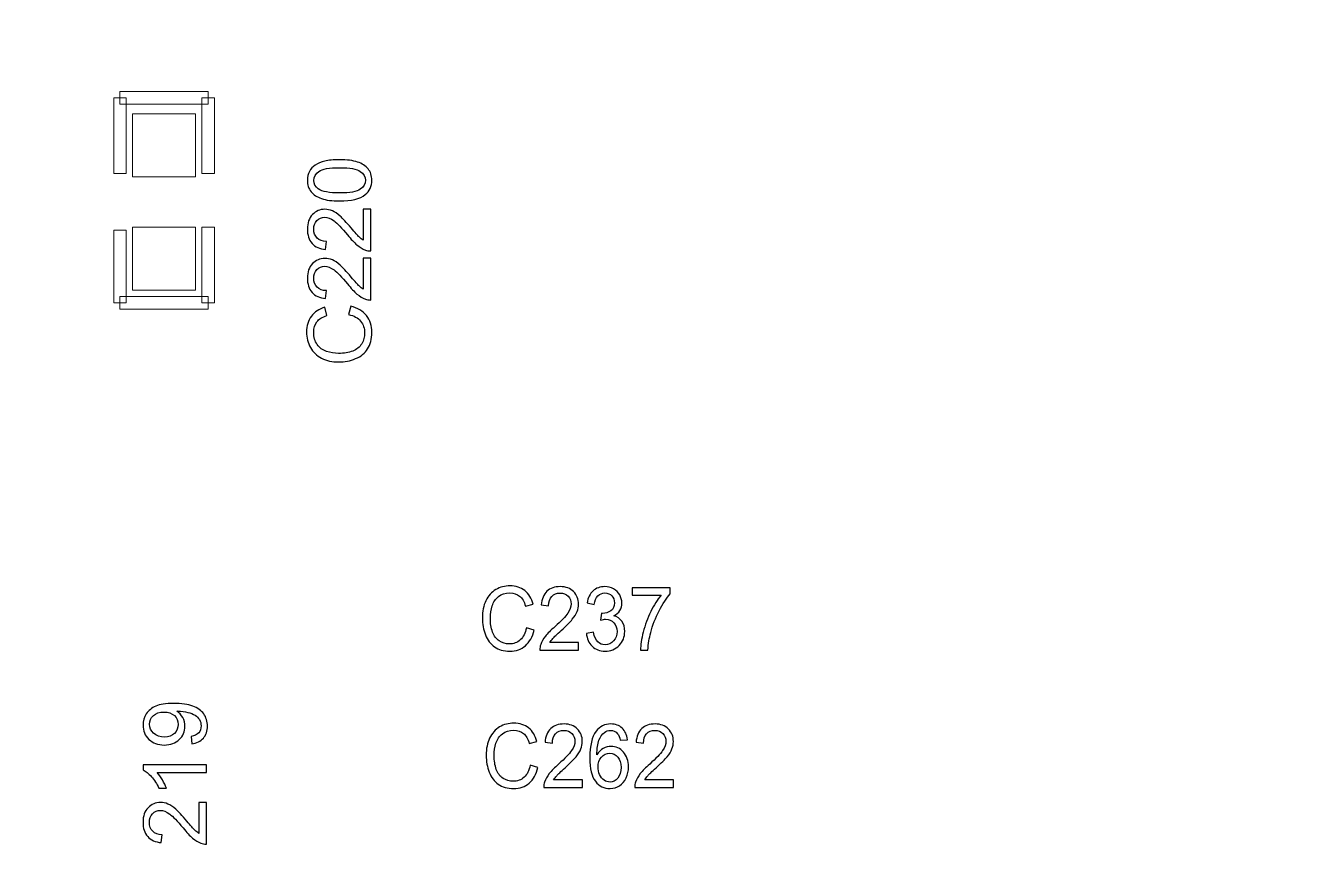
# Model space of a CAD drawing. Header units: millimetres. Extents: x -86 to 67, y -55 to 52.
# Drawn here: x -31.41 to -21, y -25.42 to -18.81 of the extents above; entities that cross this region are included whole.
import ezdxf

# ---------------------------------------------------------------- set-up
doc = ezdxf.new("R2010")
doc.units = ezdxf.units.MM
doc.header["$MEASUREMENT"] = 0
for name, color, linetype in [('BG_OUTLINE', 7, 'Continuous'), ('PG_SILKSCREEN_TOP', 7, 'Continuous'), ('PIN_TOP', 7, 'Continuous'), ('RD_SILKSCREEN_TOP', 7, 'Continuous')]:
    doc.layers.add(name, color=color, linetype=linetype)

msp = doc.modelspace()

# ---------------------------------------------------------------- linework, layer by layer
at = {"layer": 'BG_OUTLINE', "color": 3, "lineweight": 9}
msp.add_open_spline([(-60.0926, 34.7331), (-60.0926, 34.7331), (63.7724, 34.7331), (63.7724, 34.7331), (63.7724, 34.7331), (64.585, 34.7336), (65.3646, 34.4113), (65.9396, 33.837), (65.9396, 33.837), (66.5146, 33.2627), (66.8379, 32.4797), (66.8384, 31.667), (66.8384, 31.667), (66.8384, 31.667), (66.8412, -52.28), (66.8412, -52.28), (66.8412, -52.28), (66.8412, -52.28), (66.8384, -52.1933), (66.8384, -52.1933), (66.8384, -52.1933), (66.8389, -53.006), (66.5166, -53.7856), (65.9424, -54.3606), (65.9424, -54.3606), (65.3681, -54.9356), (64.585, -55.2589), (63.7724, -55.2594), (63.7724, -55.2594), (63.7724, -55.2594), (-60.1869, -55.2594), (-60.1869, -55.2594), (-60.1869, -55.2594), (-60.1869, -55.2594), (-60.0853, -55.2518), (-60.0853, -55.2518), (-60.0853, -55.2518), (-60.8979, -55.2523), (-61.6775, -54.9299), (-62.2525, -54.3557), (-62.2525, -54.3557), (-62.8275, -53.7814), (-63.1508, -52.9984), (-63.1513, -52.1857), (-63.1513, -52.1857), (-63.1513, -52.1857), (-63.1587, 31.667), (-63.1587, 31.667), (-63.1587, 31.667), (-63.1592, 32.4797), (-62.8369, 33.2593), (-62.2626, 33.8343), (-62.2626, 33.8343), (-61.6883, 34.4093), (-60.9053, 34.7326), (-60.0926, 34.7331)], degree=3, knots=[0, 0, 0, 0, 0.0714286, 0.0714286, 0.0714286, 0.0714286, 0.1428571, 0.1428571, 0.1428571, 0.1428571, 0.2142857, 0.2142857, 0.2142857, 0.2142857, 0.2857143, 0.2857143, 0.2857143, 0.2857143, 0.3571429, 0.3571429, 0.3571429, 0.3571429, 0.4285714, 0.4285714, 0.4285714, 0.4285714, 0.5, 0.5, 0.5, 0.5, 0.5714286, 0.5714286, 0.5714286, 0.5714286, 0.6428571, 0.6428571, 0.6428571, 0.6428571, 0.7142857, 0.7142857, 0.7142857, 0.7142857, 0.7857143, 0.7857143, 0.7857143, 0.7857143, 0.8571429, 0.8571429, 0.8571429, 0.8571429, 0.9285714, 0.9285714, 0.9285714, 0.9285714, 1, 1, 1, 1], dxfattribs=at)
at = {"layer": 'PG_SILKSCREEN_TOP', "color": 6, "lineweight": 9}
for points in [[(-29.9355, -19.3412), (-29.9355, -19.3412), (-29.9355, -19.4428), (-29.9355, -19.4428), (-29.9355, -19.4428), (-29.9355, -19.4428), (-30.6467, -19.4428), (-30.6467, -19.4428), (-30.6467, -19.4428), (-30.6467, -19.4428), (-30.6467, -19.3412), (-30.6467, -19.3412), (-30.6467, -19.3412), (-30.6467, -19.3412), (-29.9355, -19.3412), (-29.9355, -19.3412)], [(-30.6975, -19.392), (-30.6975, -19.392), (-30.5959, -19.392), (-30.5959, -19.392), (-30.5959, -19.392), (-30.5959, -19.392), (-30.5959, -20.0016), (-30.5959, -20.0016), (-30.5959, -20.0016), (-30.5959, -20.0016), (-30.6975, -20.0016), (-30.6975, -20.0016), (-30.6975, -20.0016), (-30.6975, -20.0016), (-30.6975, -19.392), (-30.6975, -19.392)], [(-29.9863, -19.392), (-29.9863, -19.392), (-29.8847, -19.392), (-29.8847, -19.392), (-29.8847, -19.392), (-29.8847, -19.392), (-29.8847, -20.0016), (-29.8847, -20.0016), (-29.8847, -20.0016), (-29.8847, -20.0016), (-29.9863, -20.0016), (-29.9863, -20.0016), (-29.9863, -20.0016), (-29.9863, -20.0016), (-29.9863, -19.392), (-29.9863, -19.392)], [(-30.5959, -21.043), (-30.5959, -21.043), (-30.6975, -21.043), (-30.6975, -21.043), (-30.6975, -21.043), (-30.6975, -21.043), (-30.6975, -20.4588), (-30.6975, -20.4588), (-30.6975, -20.4588), (-30.6975, -20.4588), (-30.5959, -20.4588), (-30.5959, -20.4588), (-30.5959, -20.4588), (-30.5959, -20.4588), (-30.5959, -21.043), (-30.5959, -21.043)], [(-29.9863, -20.4334), (-29.9863, -20.4334), (-29.8847, -20.4334), (-29.8847, -20.4334), (-29.8847, -20.4334), (-29.8847, -20.4334), (-29.8847, -21.043), (-29.8847, -21.043), (-29.8847, -21.043), (-29.8847, -21.043), (-29.9863, -21.043), (-29.9863, -21.043), (-29.9863, -21.043), (-29.9863, -21.043), (-29.9863, -20.4334), (-29.9863, -20.4334)], [(-29.9355, -20.9922), (-29.9355, -20.9922), (-29.9355, -21.0938), (-29.9355, -21.0938), (-29.9355, -21.0938), (-29.9355, -21.0938), (-30.6467, -21.0938), (-30.6467, -21.0938), (-30.6467, -21.0938), (-30.6467, -21.0938), (-30.6467, -20.9922), (-30.6467, -20.9922), (-30.6467, -20.9922), (-30.6467, -20.9922), (-29.9355, -20.9922), (-29.9355, -20.9922)]]:
    msp.add_open_spline(points, degree=3, knots=[0, 0, 0, 0, 0.25, 0.25, 0.25, 0.25, 0.5, 0.5, 0.5, 0.5, 0.75, 0.75, 0.75, 0.75, 1, 1, 1, 1], dxfattribs=at)
at = {"layer": 'PIN_TOP', "lineweight": 9}
for points in [[(-30.5451, -19.519), (-30.5451, -19.519), (-30.0371, -19.519), (-30.0371, -19.519), (-30.0371, -19.519), (-30.0371, -19.519), (-30.0371, -20.027), (-30.0371, -20.027), (-30.0371, -20.027), (-30.0371, -20.027), (-30.5451, -20.027), (-30.5451, -20.027), (-30.5451, -20.027), (-30.5451, -20.027), (-30.5451, -19.519), (-30.5451, -19.519)], [(-30.5451, -20.4334), (-30.5451, -20.4334), (-30.0371, -20.4334), (-30.0371, -20.4334), (-30.0371, -20.4334), (-30.0371, -20.4334), (-30.0371, -20.9414), (-30.0371, -20.9414), (-30.0371, -20.9414), (-30.0371, -20.9414), (-30.5451, -20.9414), (-30.5451, -20.9414), (-30.5451, -20.9414), (-30.5451, -20.9414), (-30.5451, -20.4334), (-30.5451, -20.4334)]]:
    msp.add_open_spline(points, degree=3, knots=[0, 0, 0, 0, 0.25, 0.25, 0.25, 0.25, 0.5, 0.5, 0.5, 0.5, 0.75, 0.75, 0.75, 0.75, 1, 1, 1, 1], dxfattribs=at)
at = {"layer": 'RD_SILKSCREEN_TOP', "color": 8}
for points, knots in [([(-28.8749, -20.222), (-28.9351, -20.222), (-28.9835, -20.2158), (-29.0202, -20.2034), (-29.0202, -20.2034), (-29.0569, -20.191), (-29.0853, -20.1726), (-29.1052, -20.1481), (-29.1052, -20.1481), (-29.1251, -20.1237), (-29.135, -20.093), (-29.135, -20.056), (-29.135, -20.056), (-29.135, -20.0287), (-29.1295, -20.0047), (-29.1184, -19.9841), (-29.1184, -19.9841), (-29.1075, -19.9635), (-29.0917, -19.9465), (-29.0709, -19.933), (-29.0709, -19.933), (-29.0502, -19.9196), (-29.0249, -19.9091), (-28.9952, -19.9015), (-28.9952, -19.9015), (-28.9654, -19.8938), (-28.9253, -19.89), (-28.8749, -19.89), (-28.8749, -19.89), (-28.8151, -19.89), (-28.767, -19.8961), (-28.7302, -19.9083), (-28.7302, -19.9083), (-28.6935, -19.9207), (-28.6652, -19.939), (-28.6451, -19.9635), (-28.6451, -19.9635), (-28.6251, -19.9879), (-28.6151, -20.0187), (-28.6151, -20.056), (-28.6151, -20.056), (-28.6151, -20.1051), (-28.6327, -20.1436), (-28.6679, -20.1716), (-28.6679, -20.1716), (-28.7102, -20.2052), (-28.7793, -20.222), (-28.8749, -20.222)], [0, 0, 0, 0, 0.0833333, 0.0833333, 0.0833333, 0.0833333, 0.1666667, 0.1666667, 0.1666667, 0.1666667, 0.25, 0.25, 0.25, 0.25, 0.3333333, 0.3333333, 0.3333333, 0.3333333, 0.4166667, 0.4166667, 0.4166667, 0.4166667, 0.5, 0.5, 0.5, 0.5, 0.5833333, 0.5833333, 0.5833333, 0.5833333, 0.6666667, 0.6666667, 0.6666667, 0.6666667, 0.75, 0.75, 0.75, 0.75, 0.8333333, 0.8333333, 0.8333333, 0.8333333, 0.9166667, 0.9166667, 0.9166667, 0.9166667, 1, 1, 1, 1]), ([(-28.8749, -20.1577), (-28.7913, -20.1577), (-28.7357, -20.1479), (-28.708, -20.1283), (-28.708, -20.1283), (-28.6803, -20.1088), (-28.6665, -20.0847), (-28.6665, -20.056), (-28.6665, -20.056), (-28.6665, -20.0272), (-28.6805, -20.0032), (-28.7082, -19.9836), (-28.7082, -19.9836), (-28.7359, -19.9641), (-28.7915, -19.9542), (-28.8749, -19.9542), (-28.8749, -19.9542), (-28.9587, -19.9542), (-29.0144, -19.9641), (-29.0419, -19.9836), (-29.0419, -19.9836), (-29.0695, -20.0032), (-29.0832, -20.0275), (-29.0832, -20.0566), (-29.0832, -20.0566), (-29.0832, -20.0854), (-29.071, -20.1083), (-29.0467, -20.1255), (-29.0467, -20.1255), (-29.0158, -20.147), (-28.9584, -20.1577), (-28.8749, -20.1577)], [0, 0, 0, 0, 0.125, 0.125, 0.125, 0.125, 0.25, 0.25, 0.25, 0.25, 0.375, 0.375, 0.375, 0.375, 0.5, 0.5, 0.5, 0.5, 0.625, 0.625, 0.625, 0.625, 0.75, 0.75, 0.75, 0.75, 0.875, 0.875, 0.875, 0.875, 1, 1, 1, 1]), ([(-28.6839, -20.2889), (-28.6839, -20.2889), (-28.6238, -20.2889), (-28.6238, -20.2889), (-28.6238, -20.2889), (-28.6238, -20.2889), (-28.6238, -20.6254), (-28.6238, -20.6254), (-28.6238, -20.6254), (-28.6389, -20.6259), (-28.6533, -20.6235), (-28.6672, -20.6182), (-28.6672, -20.6182), (-28.6902, -20.6097), (-28.7127, -20.5959), (-28.735, -20.5771), (-28.735, -20.5771), (-28.7571, -20.5581), (-28.7829, -20.5308), (-28.812, -20.4953), (-28.812, -20.4953), (-28.8574, -20.4399), (-28.8933, -20.4025), (-28.9199, -20.383), (-28.9199, -20.383), (-28.9463, -20.3636), (-28.9715, -20.3539), (-28.995, -20.3539), (-28.995, -20.3539), (-29.0198, -20.3539), (-29.0407, -20.3628), (-29.0578, -20.3804), (-29.0578, -20.3804), (-29.0747, -20.3982), (-29.0832, -20.4213), (-29.0832, -20.4498), (-29.0832, -20.4498), (-29.0832, -20.4799), (-29.0742, -20.5039), (-29.0561, -20.5219), (-29.0561, -20.5219), (-29.0381, -20.5401), (-29.0131, -20.5492), (-28.9812, -20.5494), (-28.9812, -20.5494), (-28.9812, -20.5494), (-28.9877, -20.6137), (-28.9877, -20.6137), (-28.9877, -20.6137), (-29.0357, -20.6093), (-29.0722, -20.5927), (-29.0973, -20.564), (-29.0973, -20.564), (-29.1225, -20.5353), (-29.135, -20.4967), (-29.135, -20.4483), (-29.135, -20.4483), (-29.135, -20.3995), (-29.1214, -20.3609), (-29.0944, -20.3324), (-29.0944, -20.3324), (-29.0672, -20.3038), (-29.0337, -20.2896), (-28.9936, -20.2896), (-28.9936, -20.2896), (-28.9732, -20.2896), (-28.9532, -20.2938), (-28.9335, -20.3022), (-28.9335, -20.3022), (-28.9139, -20.3105), (-28.8931, -20.3244), (-28.8714, -20.3437), (-28.8714, -20.3437), (-28.8496, -20.363), (-28.8197, -20.3951), (-28.7818, -20.44), (-28.7818, -20.44), (-28.7503, -20.4775), (-28.7289, -20.5016), (-28.7177, -20.5122), (-28.7177, -20.5122), (-28.7065, -20.5229), (-28.6953, -20.5317), (-28.6839, -20.5387), (-28.6839, -20.5387), (-28.6839, -20.5387), (-28.6839, -20.2889), (-28.6839, -20.2889)], [0, 0, 0, 0, 0.0454545, 0.0454545, 0.0454545, 0.0454545, 0.0909091, 0.0909091, 0.0909091, 0.0909091, 0.1363636, 0.1363636, 0.1363636, 0.1363636, 0.1818182, 0.1818182, 0.1818182, 0.1818182, 0.2272727, 0.2272727, 0.2272727, 0.2272727, 0.2727273, 0.2727273, 0.2727273, 0.2727273, 0.3181818, 0.3181818, 0.3181818, 0.3181818, 0.3636364, 0.3636364, 0.3636364, 0.3636364, 0.4090909, 0.4090909, 0.4090909, 0.4090909, 0.4545455, 0.4545455, 0.4545455, 0.4545455, 0.5, 0.5, 0.5, 0.5, 0.5454545, 0.5454545, 0.5454545, 0.5454545, 0.5909091, 0.5909091, 0.5909091, 0.5909091, 0.6363636, 0.6363636, 0.6363636, 0.6363636, 0.6818182, 0.6818182, 0.6818182, 0.6818182, 0.7272727, 0.7272727, 0.7272727, 0.7272727, 0.7727273, 0.7727273, 0.7727273, 0.7727273, 0.8181818, 0.8181818, 0.8181818, 0.8181818, 0.8636364, 0.8636364, 0.8636364, 0.8636364, 0.9090909, 0.9090909, 0.9090909, 0.9090909, 0.9545455, 0.9545455, 0.9545455, 0.9545455, 1, 1, 1, 1]), ([(-28.6839, -20.6844), (-28.6839, -20.6844), (-28.6238, -20.6844), (-28.6238, -20.6844), (-28.6238, -20.6844), (-28.6238, -20.6844), (-28.6238, -21.0209), (-28.6238, -21.0209), (-28.6238, -21.0209), (-28.6389, -21.0214), (-28.6533, -21.019), (-28.6672, -21.0137), (-28.6672, -21.0137), (-28.6902, -21.0052), (-28.7127, -20.9914), (-28.735, -20.9726), (-28.735, -20.9726), (-28.7571, -20.9536), (-28.7829, -20.9263), (-28.812, -20.8908), (-28.812, -20.8908), (-28.8574, -20.8354), (-28.8933, -20.798), (-28.9199, -20.7785), (-28.9199, -20.7785), (-28.9463, -20.7591), (-28.9715, -20.7494), (-28.995, -20.7494), (-28.995, -20.7494), (-29.0198, -20.7494), (-29.0407, -20.7583), (-29.0578, -20.7759), (-29.0578, -20.7759), (-29.0747, -20.7937), (-29.0832, -20.8168), (-29.0832, -20.8453), (-29.0832, -20.8453), (-29.0832, -20.8754), (-29.0742, -20.8994), (-29.0561, -20.9174), (-29.0561, -20.9174), (-29.0381, -20.9356), (-29.0131, -20.9447), (-28.9812, -20.9449), (-28.9812, -20.9449), (-28.9812, -20.9449), (-28.9877, -21.0092), (-28.9877, -21.0092), (-28.9877, -21.0092), (-29.0357, -21.0048), (-29.0722, -20.9882), (-29.0973, -20.9595), (-29.0973, -20.9595), (-29.1225, -20.9308), (-29.135, -20.8922), (-29.135, -20.8438), (-29.135, -20.8438), (-29.135, -20.795), (-29.1214, -20.7564), (-29.0944, -20.7279), (-29.0944, -20.7279), (-29.0672, -20.6993), (-29.0337, -20.6851), (-28.9936, -20.6851), (-28.9936, -20.6851), (-28.9732, -20.6851), (-28.9532, -20.6893), (-28.9335, -20.6977), (-28.9335, -20.6977), (-28.9139, -20.706), (-28.8931, -20.7199), (-28.8714, -20.7392), (-28.8714, -20.7392), (-28.8496, -20.7585), (-28.8197, -20.7906), (-28.7818, -20.8355), (-28.7818, -20.8355), (-28.7503, -20.873), (-28.7289, -20.8971), (-28.7177, -20.9077), (-28.7177, -20.9077), (-28.7065, -20.9184), (-28.6953, -20.9272), (-28.6839, -20.9342), (-28.6839, -20.9342), (-28.6839, -20.9342), (-28.6839, -20.6844), (-28.6839, -20.6844)], [0, 0, 0, 0, 0.0454545, 0.0454545, 0.0454545, 0.0454545, 0.0909091, 0.0909091, 0.0909091, 0.0909091, 0.1363636, 0.1363636, 0.1363636, 0.1363636, 0.1818182, 0.1818182, 0.1818182, 0.1818182, 0.2272727, 0.2272727, 0.2272727, 0.2272727, 0.2727273, 0.2727273, 0.2727273, 0.2727273, 0.3181818, 0.3181818, 0.3181818, 0.3181818, 0.3636364, 0.3636364, 0.3636364, 0.3636364, 0.4090909, 0.4090909, 0.4090909, 0.4090909, 0.4545455, 0.4545455, 0.4545455, 0.4545455, 0.5, 0.5, 0.5, 0.5, 0.5454545, 0.5454545, 0.5454545, 0.5454545, 0.5909091, 0.5909091, 0.5909091, 0.5909091, 0.6363636, 0.6363636, 0.6363636, 0.6363636, 0.6818182, 0.6818182, 0.6818182, 0.6818182, 0.7272727, 0.7272727, 0.7272727, 0.7272727, 0.7727273, 0.7727273, 0.7727273, 0.7727273, 0.8181818, 0.8181818, 0.8181818, 0.8181818, 0.8636364, 0.8636364, 0.8636364, 0.8636364, 0.9090909, 0.9090909, 0.9090909, 0.9090909, 0.9545455, 0.9545455, 0.9545455, 0.9545455, 1, 1, 1, 1]), ([(-28.8023, -21.138), (-28.8023, -21.138), (-28.7852, -21.0706), (-28.7852, -21.0706), (-28.7852, -21.0706), (-28.73, -21.0847), (-28.6878, -21.1102), (-28.6586, -21.1468), (-28.6586, -21.1468), (-28.6296, -21.1835), (-28.6151, -21.2284), (-28.6151, -21.2815), (-28.6151, -21.2815), (-28.6151, -21.3363), (-28.6263, -21.3809), (-28.6486, -21.4153), (-28.6486, -21.4153), (-28.671, -21.4497), (-28.7033, -21.4759), (-28.7457, -21.4938), (-28.7457, -21.4938), (-28.7881, -21.5117), (-28.8336, -21.5207), (-28.8822, -21.5207), (-28.8822, -21.5207), (-28.9352, -21.5207), (-28.9814, -21.5106), (-29.0209, -21.4903), (-29.0209, -21.4903), (-29.0604, -21.47), (-29.0903, -21.4412), (-29.1109, -21.4038), (-29.1109, -21.4038), (-29.1314, -21.3664), (-29.1416, -21.3253), (-29.1416, -21.2804), (-29.1416, -21.2804), (-29.1416, -21.2294), (-29.1286, -21.1866), (-29.1027, -21.1519), (-29.1027, -21.1519), (-29.0767, -21.1172), (-29.0403, -21.093), (-28.9933, -21.0794), (-28.9933, -21.0794), (-28.9933, -21.0794), (-28.9776, -21.1456), (-28.9776, -21.1456), (-28.9776, -21.1456), (-29.0147, -21.1575), (-29.0416, -21.1745), (-29.0586, -21.1971), (-29.0586, -21.1971), (-29.0755, -21.2195), (-29.0839, -21.2477), (-29.0839, -21.2818), (-29.0839, -21.2818), (-29.0839, -21.3209), (-29.0746, -21.3535), (-29.0559, -21.3798), (-29.0559, -21.3798), (-29.037, -21.4062), (-29.0119, -21.4246), (-28.9802, -21.4352), (-28.9802, -21.4352), (-28.9487, -21.4459), (-28.9161, -21.4512), (-28.8826, -21.4512), (-28.8826, -21.4512), (-28.8392, -21.4512), (-28.8015, -21.4449), (-28.7691, -21.4324), (-28.7691, -21.4324), (-28.7369, -21.4197), (-28.7127, -21.4001), (-28.6967, -21.3734), (-28.6967, -21.3734), (-28.6807, -21.3468), (-28.6728, -21.318), (-28.6728, -21.2869), (-28.6728, -21.2869), (-28.6728, -21.2492), (-28.6837, -21.2173), (-28.7054, -21.1911), (-28.7054, -21.1911), (-28.7272, -21.1649), (-28.7595, -21.1473), (-28.8023, -21.138)], [0, 0, 0, 0, 0.0454545, 0.0454545, 0.0454545, 0.0454545, 0.0909091, 0.0909091, 0.0909091, 0.0909091, 0.1363636, 0.1363636, 0.1363636, 0.1363636, 0.1818182, 0.1818182, 0.1818182, 0.1818182, 0.2272727, 0.2272727, 0.2272727, 0.2272727, 0.2727273, 0.2727273, 0.2727273, 0.2727273, 0.3181818, 0.3181818, 0.3181818, 0.3181818, 0.3636364, 0.3636364, 0.3636364, 0.3636364, 0.4090909, 0.4090909, 0.4090909, 0.4090909, 0.4545455, 0.4545455, 0.4545455, 0.4545455, 0.5, 0.5, 0.5, 0.5, 0.5454545, 0.5454545, 0.5454545, 0.5454545, 0.5909091, 0.5909091, 0.5909091, 0.5909091, 0.6363636, 0.6363636, 0.6363636, 0.6363636, 0.6818182, 0.6818182, 0.6818182, 0.6818182, 0.7272727, 0.7272727, 0.7272727, 0.7272727, 0.7727273, 0.7727273, 0.7727273, 0.7727273, 0.8181818, 0.8181818, 0.8181818, 0.8181818, 0.8636364, 0.8636364, 0.8636364, 0.8636364, 0.9090909, 0.9090909, 0.9090909, 0.9090909, 0.9545455, 0.9545455, 0.9545455, 0.9545455, 1, 1, 1, 1]), ([(-27.368, -23.6644), (-27.368, -23.6644), (-27.3054, -23.6815), (-27.3054, -23.6815), (-27.3054, -23.6815), (-27.3185, -23.7367), (-27.3422, -23.7789), (-27.3761, -23.8081), (-27.3761, -23.8081), (-27.4102, -23.8371), (-27.4519, -23.8516), (-27.5012, -23.8516), (-27.5012, -23.8516), (-27.5521, -23.8516), (-27.5935, -23.8404), (-27.6255, -23.8181), (-27.6255, -23.8181), (-27.6574, -23.7957), (-27.6817, -23.7634), (-27.6984, -23.721), (-27.6984, -23.721), (-27.715, -23.6786), (-27.7233, -23.6331), (-27.7233, -23.5845), (-27.7233, -23.5845), (-27.7233, -23.5315), (-27.714, -23.4853), (-27.6951, -23.4458), (-27.6951, -23.4458), (-27.6763, -23.4063), (-27.6495, -23.3764), (-27.6148, -23.3558), (-27.6148, -23.3558), (-27.5801, -23.3353), (-27.5419, -23.3251), (-27.5002, -23.3251), (-27.5002, -23.3251), (-27.4528, -23.3251), (-27.4131, -23.3381), (-27.3809, -23.364), (-27.3809, -23.364), (-27.3487, -23.39), (-27.3262, -23.4264), (-27.3136, -23.4734), (-27.3136, -23.4734), (-27.3136, -23.4734), (-27.375, -23.4891), (-27.375, -23.4891), (-27.375, -23.4891), (-27.3861, -23.452), (-27.4019, -23.4251), (-27.4228, -23.4081), (-27.4228, -23.4081), (-27.4436, -23.3912), (-27.4698, -23.3828), (-27.5015, -23.3828), (-27.5015, -23.3828), (-27.5378, -23.3828), (-27.5681, -23.3921), (-27.5925, -23.4108), (-27.5925, -23.4108), (-27.617, -23.4297), (-27.6341, -23.4548), (-27.6439, -23.4865), (-27.6439, -23.4865), (-27.6539, -23.518), (-27.6588, -23.5506), (-27.6588, -23.5841), (-27.6588, -23.5841), (-27.6588, -23.6275), (-27.6529, -23.6652), (-27.6413, -23.6976), (-27.6413, -23.6976), (-27.6295, -23.7298), (-27.6113, -23.754), (-27.5866, -23.77), (-27.5866, -23.77), (-27.5619, -23.786), (-27.5351, -23.7939), (-27.5062, -23.7939), (-27.5062, -23.7939), (-27.4712, -23.7939), (-27.4416, -23.783), (-27.4173, -23.7613), (-27.4173, -23.7613), (-27.3929, -23.7395), (-27.3766, -23.7072), (-27.368, -23.6644)], [0, 0, 0, 0, 0.0454545, 0.0454545, 0.0454545, 0.0454545, 0.0909091, 0.0909091, 0.0909091, 0.0909091, 0.1363636, 0.1363636, 0.1363636, 0.1363636, 0.1818182, 0.1818182, 0.1818182, 0.1818182, 0.2272727, 0.2272727, 0.2272727, 0.2272727, 0.2727273, 0.2727273, 0.2727273, 0.2727273, 0.3181818, 0.3181818, 0.3181818, 0.3181818, 0.3636364, 0.3636364, 0.3636364, 0.3636364, 0.4090909, 0.4090909, 0.4090909, 0.4090909, 0.4545455, 0.4545455, 0.4545455, 0.4545455, 0.5, 0.5, 0.5, 0.5, 0.5454545, 0.5454545, 0.5454545, 0.5454545, 0.5909091, 0.5909091, 0.5909091, 0.5909091, 0.6363636, 0.6363636, 0.6363636, 0.6363636, 0.6818182, 0.6818182, 0.6818182, 0.6818182, 0.7272727, 0.7272727, 0.7272727, 0.7272727, 0.7727273, 0.7727273, 0.7727273, 0.7727273, 0.8181818, 0.8181818, 0.8181818, 0.8181818, 0.8636364, 0.8636364, 0.8636364, 0.8636364, 0.9090909, 0.9090909, 0.9090909, 0.9090909, 0.9545455, 0.9545455, 0.9545455, 0.9545455, 1, 1, 1, 1]), ([(-26.9468, -23.7828), (-26.9468, -23.7828), (-26.9468, -23.8429), (-26.9468, -23.8429), (-26.9468, -23.8429), (-26.9468, -23.8429), (-27.2592, -23.8429), (-27.2592, -23.8429), (-27.2592, -23.8429), (-27.2597, -23.8278), (-27.2575, -23.8134), (-27.2526, -23.7995), (-27.2526, -23.7995), (-27.2447, -23.7765), (-27.2319, -23.754), (-27.2144, -23.7317), (-27.2144, -23.7317), (-27.1968, -23.7096), (-27.1714, -23.6838), (-27.1384, -23.6547), (-27.1384, -23.6547), (-27.087, -23.6093), (-27.0523, -23.5734), (-27.0342, -23.5468), (-27.0342, -23.5468), (-27.0161, -23.5204), (-27.0071, -23.4952), (-27.0071, -23.4717), (-27.0071, -23.4717), (-27.0071, -23.4469), (-27.0154, -23.426), (-27.0317, -23.4089), (-27.0317, -23.4089), (-27.0483, -23.392), (-27.0697, -23.3835), (-27.0962, -23.3835), (-27.0962, -23.3835), (-27.1241, -23.3835), (-27.1464, -23.3925), (-27.1631, -23.4106), (-27.1631, -23.4106), (-27.18, -23.4286), (-27.1885, -23.4536), (-27.1887, -23.4855), (-27.1887, -23.4855), (-27.1887, -23.4855), (-27.2484, -23.479), (-27.2484, -23.479), (-27.2484, -23.479), (-27.2443, -23.431), (-27.2289, -23.3945), (-27.2022, -23.3694), (-27.2022, -23.3694), (-27.1756, -23.3442), (-27.1397, -23.3317), (-27.0948, -23.3317), (-27.0948, -23.3317), (-27.0495, -23.3317), (-27.0136, -23.3453), (-26.9872, -23.3723), (-26.9872, -23.3723), (-26.9606, -23.3995), (-26.9474, -23.433), (-26.9474, -23.4731), (-26.9474, -23.4731), (-26.9474, -23.4935), (-26.9513, -23.5135), (-26.9591, -23.5332), (-26.9591, -23.5332), (-26.9668, -23.5528), (-26.9797, -23.5736), (-26.9977, -23.5953), (-26.9977, -23.5953), (-27.0156, -23.6171), (-27.0454, -23.647), (-27.0871, -23.6849), (-27.0871, -23.6849), (-27.1219, -23.7164), (-27.1443, -23.7378), (-27.1541, -23.749), (-27.1541, -23.749), (-27.1641, -23.7602), (-27.1722, -23.7714), (-27.1787, -23.7828), (-27.1787, -23.7828), (-27.1787, -23.7828), (-26.9468, -23.7828), (-26.9468, -23.7828)], [0, 0, 0, 0, 0.0454545, 0.0454545, 0.0454545, 0.0454545, 0.0909091, 0.0909091, 0.0909091, 0.0909091, 0.1363636, 0.1363636, 0.1363636, 0.1363636, 0.1818182, 0.1818182, 0.1818182, 0.1818182, 0.2272727, 0.2272727, 0.2272727, 0.2272727, 0.2727273, 0.2727273, 0.2727273, 0.2727273, 0.3181818, 0.3181818, 0.3181818, 0.3181818, 0.3636364, 0.3636364, 0.3636364, 0.3636364, 0.4090909, 0.4090909, 0.4090909, 0.4090909, 0.4545455, 0.4545455, 0.4545455, 0.4545455, 0.5, 0.5, 0.5, 0.5, 0.5454545, 0.5454545, 0.5454545, 0.5454545, 0.5909091, 0.5909091, 0.5909091, 0.5909091, 0.6363636, 0.6363636, 0.6363636, 0.6363636, 0.6818182, 0.6818182, 0.6818182, 0.6818182, 0.7272727, 0.7272727, 0.7272727, 0.7272727, 0.7727273, 0.7727273, 0.7727273, 0.7727273, 0.8181818, 0.8181818, 0.8181818, 0.8181818, 0.8636364, 0.8636364, 0.8636364, 0.8636364, 0.9090909, 0.9090909, 0.9090909, 0.9090909, 0.9545455, 0.9545455, 0.9545455, 0.9545455, 1, 1, 1, 1]), ([(-26.8842, -23.7085), (-26.8842, -23.7085), (-26.8263, -23.7002), (-26.8263, -23.7002), (-26.8263, -23.7002), (-26.8195, -23.7356), (-26.8082, -23.7611), (-26.7922, -23.7768), (-26.7922, -23.7768), (-26.7762, -23.7924), (-26.7567, -23.8002), (-26.7337, -23.8002), (-26.7337, -23.8002), (-26.7064, -23.8002), (-26.6833, -23.79), (-26.6644, -23.7696), (-26.6644, -23.7696), (-26.6458, -23.7493), (-26.6363, -23.724), (-26.6363, -23.6939), (-26.6363, -23.6939), (-26.6363, -23.6652), (-26.6449, -23.6415), (-26.6624, -23.6229), (-26.6624, -23.6229), (-26.6799, -23.6043), (-26.702, -23.5949), (-26.7289, -23.5949), (-26.7289, -23.5949), (-26.7398, -23.5949), (-26.7535, -23.5973), (-26.7698, -23.6019), (-26.7698, -23.6019), (-26.7698, -23.6019), (-26.7633, -23.547), (-26.7633, -23.547), (-26.7633, -23.547), (-26.7594, -23.5475), (-26.7564, -23.5478), (-26.754, -23.5478), (-26.754, -23.5478), (-26.7293, -23.5478), (-26.7071, -23.5408), (-26.6873, -23.5269), (-26.6873, -23.5269), (-26.6674, -23.513), (-26.6576, -23.4916), (-26.6576, -23.4626), (-26.6576, -23.4626), (-26.6576, -23.4398), (-26.6648, -23.4207), (-26.6792, -23.4057), (-26.6792, -23.4057), (-26.6936, -23.3907), (-26.7123, -23.3831), (-26.735, -23.3831), (-26.735, -23.3831), (-26.7576, -23.3831), (-26.7764, -23.3908), (-26.7914, -23.406), (-26.7914, -23.406), (-26.8064, -23.4213), (-26.8162, -23.4443), (-26.8204, -23.4749), (-26.8204, -23.4749), (-26.8204, -23.4749), (-26.8784, -23.4637), (-26.8784, -23.4637), (-26.8784, -23.4637), (-26.8714, -23.4218), (-26.8552, -23.3893), (-26.8301, -23.3663), (-26.8301, -23.3663), (-26.8049, -23.3433), (-26.7736, -23.3317), (-26.7362, -23.3317), (-26.7362, -23.3317), (-26.7105, -23.3317), (-26.6867, -23.3377), (-26.665, -23.3496), (-26.665, -23.3496), (-26.6434, -23.3615), (-26.6267, -23.3778), (-26.6151, -23.3984), (-26.6151, -23.3984), (-26.6037, -23.419), (-26.5979, -23.4408), (-26.5979, -23.4641), (-26.5979, -23.4641), (-26.5979, -23.486), (-26.6033, -23.506), (-26.6144, -23.5242), (-26.6144, -23.5242), (-26.6254, -23.5422), (-26.6416, -23.5565), (-26.6631, -23.5672), (-26.6631, -23.5672), (-26.6351, -23.5741), (-26.6134, -23.5885), (-26.5979, -23.6105), (-26.5979, -23.6105), (-26.5825, -23.6323), (-26.5747, -23.6596), (-26.5747, -23.6925), (-26.5747, -23.6925), (-26.5747, -23.7369), (-26.5897, -23.7746), (-26.6199, -23.8056), (-26.6199, -23.8056), (-26.65, -23.8365), (-26.688, -23.8519), (-26.734, -23.8519), (-26.734, -23.8519), (-26.7755, -23.8519), (-26.81, -23.8386), (-26.8373, -23.812), (-26.8373, -23.812), (-26.8647, -23.7854), (-26.8804, -23.7509), (-26.8842, -23.7085)], [0, 0, 0, 0, 0.0333333, 0.0333333, 0.0333333, 0.0333333, 0.0666667, 0.0666667, 0.0666667, 0.0666667, 0.1, 0.1, 0.1, 0.1, 0.1333333, 0.1333333, 0.1333333, 0.1333333, 0.1666667, 0.1666667, 0.1666667, 0.1666667, 0.2, 0.2, 0.2, 0.2, 0.2333333, 0.2333333, 0.2333333, 0.2333333, 0.2666667, 0.2666667, 0.2666667, 0.2666667, 0.3, 0.3, 0.3, 0.3, 0.3333333, 0.3333333, 0.3333333, 0.3333333, 0.3666667, 0.3666667, 0.3666667, 0.3666667, 0.4, 0.4, 0.4, 0.4, 0.4333333, 0.4333333, 0.4333333, 0.4333333, 0.4666667, 0.4666667, 0.4666667, 0.4666667, 0.5, 0.5, 0.5, 0.5, 0.5333333, 0.5333333, 0.5333333, 0.5333333, 0.5666667, 0.5666667, 0.5666667, 0.5666667, 0.6, 0.6, 0.6, 0.6, 0.6333333, 0.6333333, 0.6333333, 0.6333333, 0.6666667, 0.6666667, 0.6666667, 0.6666667, 0.7, 0.7, 0.7, 0.7, 0.7333333, 0.7333333, 0.7333333, 0.7333333, 0.7666667, 0.7666667, 0.7666667, 0.7666667, 0.8, 0.8, 0.8, 0.8, 0.8333333, 0.8333333, 0.8333333, 0.8333333, 0.8666667, 0.8666667, 0.8666667, 0.8666667, 0.9, 0.9, 0.9, 0.9, 0.9333333, 0.9333333, 0.9333333, 0.9333333, 0.9666667, 0.9666667, 0.9666667, 0.9666667, 1, 1, 1, 1]), ([(-26.5135, -23.4005), (-26.5135, -23.4005), (-26.5135, -23.3404), (-26.5135, -23.3404), (-26.5135, -23.3404), (-26.5135, -23.3404), (-26.2075, -23.3404), (-26.2075, -23.3404), (-26.2075, -23.3404), (-26.2075, -23.3404), (-26.2075, -23.389), (-26.2075, -23.389), (-26.2075, -23.389), (-26.2376, -23.4235), (-26.2674, -23.4694), (-26.2971, -23.5265), (-26.2971, -23.5265), (-26.3265, -23.5837), (-26.3494, -23.6426), (-26.3655, -23.7029), (-26.3655, -23.7029), (-26.3772, -23.7456), (-26.3845, -23.7922), (-26.3878, -23.8429), (-26.3878, -23.8429), (-26.3878, -23.8429), (-26.4474, -23.8429), (-26.4474, -23.8429), (-26.4474, -23.8429), (-26.4467, -23.8028), (-26.4395, -23.7545), (-26.4255, -23.6977), (-26.4255, -23.6977), (-26.4116, -23.641), (-26.3915, -23.5863), (-26.3654, -23.5336), (-26.3654, -23.5336), (-26.3392, -23.481), (-26.3115, -23.4366), (-26.2819, -23.4005), (-26.2819, -23.4005), (-26.2819, -23.4005), (-26.5135, -23.4005), (-26.5135, -23.4005)], [0, 0, 0, 0, 0.0909091, 0.0909091, 0.0909091, 0.0909091, 0.1818182, 0.1818182, 0.1818182, 0.1818182, 0.2727273, 0.2727273, 0.2727273, 0.2727273, 0.3636364, 0.3636364, 0.3636364, 0.3636364, 0.4545455, 0.4545455, 0.4545455, 0.4545455, 0.5454545, 0.5454545, 0.5454545, 0.5454545, 0.6363636, 0.6363636, 0.6363636, 0.6363636, 0.7272727, 0.7272727, 0.7272727, 0.7272727, 0.8181818, 0.8181818, 0.8181818, 0.8181818, 0.9090909, 0.9090909, 0.9090909, 0.9090909, 1, 1, 1, 1]), ([(-30.0674, -24.5992), (-30.0674, -24.5992), (-30.073, -24.5391), (-30.073, -24.5391), (-30.073, -24.5391), (-30.0448, -24.534), (-30.0243, -24.5243), (-30.0115, -24.51), (-30.0115, -24.51), (-29.9988, -24.4956), (-29.9924, -24.4773), (-29.9924, -24.4547), (-29.9924, -24.4547), (-29.9924, -24.4355), (-29.9968, -24.4187), (-30.0056, -24.4042), (-30.0056, -24.4042), (-30.0144, -24.3898), (-30.0262, -24.3779), (-30.0409, -24.3687), (-30.0409, -24.3687), (-30.0556, -24.3593), (-30.0755, -24.3516), (-30.1004, -24.3453), (-30.1004, -24.3453), (-30.1254, -24.3392), (-30.1509, -24.336), (-30.1768, -24.336), (-30.1768, -24.336), (-30.1795, -24.336), (-30.1838, -24.3361), (-30.1893, -24.3363), (-30.1893, -24.3363), (-30.1695, -24.3489), (-30.1532, -24.3659), (-30.1409, -24.3875), (-30.1409, -24.3875), (-30.1284, -24.4092), (-30.1223, -24.4327), (-30.1223, -24.4578), (-30.1223, -24.4578), (-30.1223, -24.5), (-30.1376, -24.5357), (-30.1682, -24.5648), (-30.1682, -24.5648), (-30.1987, -24.594), (-30.2389, -24.6086), (-30.2889, -24.6086), (-30.2889, -24.6086), (-30.3406, -24.6086), (-30.3821, -24.5934), (-30.4136, -24.5629), (-30.4136, -24.5629), (-30.4452, -24.5325), (-30.4609, -24.4943), (-30.4609, -24.4484), (-30.4609, -24.4484), (-30.4609, -24.4154), (-30.4519, -24.3851), (-30.4341, -24.3577), (-30.4341, -24.3577), (-30.4164, -24.3303), (-30.3909, -24.3094), (-30.3579, -24.2952), (-30.3579, -24.2952), (-30.325, -24.281), (-30.2772, -24.2738), (-30.2146, -24.2738), (-30.2146, -24.2738), (-30.1497, -24.2738), (-30.0979, -24.2808), (-30.0592, -24.2949), (-30.0592, -24.2949), (-30.0207, -24.3092), (-29.9914, -24.3302), (-29.9713, -24.358), (-29.9713, -24.358), (-29.9511, -24.386), (-29.941, -24.4186), (-29.941, -24.4562), (-29.941, -24.4562), (-29.941, -24.496), (-29.9521, -24.5285), (-29.9742, -24.5537), (-29.9742, -24.5537), (-29.9963, -24.579), (-30.0273, -24.5941), (-30.0674, -24.5992)], [0, 0, 0, 0, 0.0454545, 0.0454545, 0.0454545, 0.0454545, 0.0909091, 0.0909091, 0.0909091, 0.0909091, 0.1363636, 0.1363636, 0.1363636, 0.1363636, 0.1818182, 0.1818182, 0.1818182, 0.1818182, 0.2272727, 0.2272727, 0.2272727, 0.2272727, 0.2727273, 0.2727273, 0.2727273, 0.2727273, 0.3181818, 0.3181818, 0.3181818, 0.3181818, 0.3636364, 0.3636364, 0.3636364, 0.3636364, 0.4090909, 0.4090909, 0.4090909, 0.4090909, 0.4545455, 0.4545455, 0.4545455, 0.4545455, 0.5, 0.5, 0.5, 0.5, 0.5454545, 0.5454545, 0.5454545, 0.5454545, 0.5909091, 0.5909091, 0.5909091, 0.5909091, 0.6363636, 0.6363636, 0.6363636, 0.6363636, 0.6818182, 0.6818182, 0.6818182, 0.6818182, 0.7272727, 0.7272727, 0.7272727, 0.7272727, 0.7727273, 0.7727273, 0.7727273, 0.7727273, 0.8181818, 0.8181818, 0.8181818, 0.8181818, 0.8636364, 0.8636364, 0.8636364, 0.8636364, 0.9090909, 0.9090909, 0.9090909, 0.9090909, 0.9545455, 0.9545455, 0.9545455, 0.9545455, 1, 1, 1, 1]), ([(-30.2921, -24.3433), (-30.3279, -24.3433), (-30.3565, -24.3528), (-30.3775, -24.3719), (-30.3775, -24.3719), (-30.3986, -24.3911), (-30.4091, -24.414), (-30.4091, -24.4409), (-30.4091, -24.4409), (-30.4091, -24.4686), (-30.3978, -24.4928), (-30.3751, -24.5134), (-30.3751, -24.5134), (-30.3524, -24.534), (-30.323, -24.5443), (-30.2869, -24.5443), (-30.2869, -24.5443), (-30.2544, -24.5443), (-30.2281, -24.5345), (-30.2079, -24.5149), (-30.2079, -24.5149), (-30.1876, -24.4954), (-30.1775, -24.4713), (-30.1775, -24.4426), (-30.1775, -24.4426), (-30.1775, -24.4136), (-30.1876, -24.3899), (-30.2079, -24.3713), (-30.2079, -24.3713), (-30.2281, -24.3526), (-30.2562, -24.3433), (-30.2921, -24.3433)], [0, 0, 0, 0, 0.125, 0.125, 0.125, 0.125, 0.25, 0.25, 0.25, 0.25, 0.375, 0.375, 0.375, 0.375, 0.5, 0.5, 0.5, 0.5, 0.625, 0.625, 0.625, 0.625, 0.75, 0.75, 0.75, 0.75, 0.875, 0.875, 0.875, 0.875, 1, 1, 1, 1]), ([(-27.3375, -24.7718), (-27.3375, -24.7718), (-27.2749, -24.7889), (-27.2749, -24.7889), (-27.2749, -24.7889), (-27.288, -24.8441), (-27.3117, -24.8863), (-27.3456, -24.9155), (-27.3456, -24.9155), (-27.3797, -24.9445), (-27.4214, -24.959), (-27.4707, -24.959), (-27.4707, -24.959), (-27.5216, -24.959), (-27.563, -24.9478), (-27.595, -24.9255), (-27.595, -24.9255), (-27.6269, -24.9031), (-27.6512, -24.8708), (-27.6679, -24.8284), (-27.6679, -24.8284), (-27.6845, -24.786), (-27.6928, -24.7405), (-27.6928, -24.6919), (-27.6928, -24.6919), (-27.6928, -24.6389), (-27.6835, -24.5927), (-27.6646, -24.5532), (-27.6646, -24.5532), (-27.6458, -24.5137), (-27.619, -24.4838), (-27.5843, -24.4632), (-27.5843, -24.4632), (-27.5496, -24.4427), (-27.5114, -24.4325), (-27.4697, -24.4325), (-27.4697, -24.4325), (-27.4223, -24.4325), (-27.3826, -24.4455), (-27.3504, -24.4714), (-27.3504, -24.4714), (-27.3182, -24.4974), (-27.2957, -24.5338), (-27.2831, -24.5808), (-27.2831, -24.5808), (-27.2831, -24.5808), (-27.3445, -24.5965), (-27.3445, -24.5965), (-27.3445, -24.5965), (-27.3556, -24.5594), (-27.3714, -24.5325), (-27.3923, -24.5155), (-27.3923, -24.5155), (-27.4131, -24.4986), (-27.4393, -24.4902), (-27.471, -24.4902), (-27.471, -24.4902), (-27.5073, -24.4902), (-27.5376, -24.4995), (-27.562, -24.5182), (-27.562, -24.5182), (-27.5865, -24.5371), (-27.6036, -24.5622), (-27.6134, -24.5939), (-27.6134, -24.5939), (-27.6234, -24.6254), (-27.6283, -24.658), (-27.6283, -24.6915), (-27.6283, -24.6915), (-27.6283, -24.7349), (-27.6224, -24.7726), (-27.6108, -24.805), (-27.6108, -24.805), (-27.599, -24.8372), (-27.5808, -24.8614), (-27.5561, -24.8774), (-27.5561, -24.8774), (-27.5314, -24.8934), (-27.5046, -24.9013), (-27.4757, -24.9013), (-27.4757, -24.9013), (-27.4407, -24.9013), (-27.4111, -24.8904), (-27.3868, -24.8687), (-27.3868, -24.8687), (-27.3624, -24.8469), (-27.3461, -24.8146), (-27.3375, -24.7718)], [0, 0, 0, 0, 0.0454545, 0.0454545, 0.0454545, 0.0454545, 0.0909091, 0.0909091, 0.0909091, 0.0909091, 0.1363636, 0.1363636, 0.1363636, 0.1363636, 0.1818182, 0.1818182, 0.1818182, 0.1818182, 0.2272727, 0.2272727, 0.2272727, 0.2272727, 0.2727273, 0.2727273, 0.2727273, 0.2727273, 0.3181818, 0.3181818, 0.3181818, 0.3181818, 0.3636364, 0.3636364, 0.3636364, 0.3636364, 0.4090909, 0.4090909, 0.4090909, 0.4090909, 0.4545455, 0.4545455, 0.4545455, 0.4545455, 0.5, 0.5, 0.5, 0.5, 0.5454545, 0.5454545, 0.5454545, 0.5454545, 0.5909091, 0.5909091, 0.5909091, 0.5909091, 0.6363636, 0.6363636, 0.6363636, 0.6363636, 0.6818182, 0.6818182, 0.6818182, 0.6818182, 0.7272727, 0.7272727, 0.7272727, 0.7272727, 0.7727273, 0.7727273, 0.7727273, 0.7727273, 0.8181818, 0.8181818, 0.8181818, 0.8181818, 0.8636364, 0.8636364, 0.8636364, 0.8636364, 0.9090909, 0.9090909, 0.9090909, 0.9090909, 0.9545455, 0.9545455, 0.9545455, 0.9545455, 1, 1, 1, 1]), ([(-26.9163, -24.8902), (-26.9163, -24.8902), (-26.9163, -24.9503), (-26.9163, -24.9503), (-26.9163, -24.9503), (-26.9163, -24.9503), (-27.2287, -24.9503), (-27.2287, -24.9503), (-27.2287, -24.9503), (-27.2292, -24.9352), (-27.227, -24.9208), (-27.2221, -24.9069), (-27.2221, -24.9069), (-27.2142, -24.8839), (-27.2014, -24.8614), (-27.1839, -24.8391), (-27.1839, -24.8391), (-27.1663, -24.817), (-27.1409, -24.7912), (-27.1079, -24.7621), (-27.1079, -24.7621), (-27.0565, -24.7167), (-27.0218, -24.6808), (-27.0037, -24.6542), (-27.0037, -24.6542), (-26.9856, -24.6278), (-26.9766, -24.6026), (-26.9766, -24.5791), (-26.9766, -24.5791), (-26.9766, -24.5543), (-26.9849, -24.5334), (-27.0012, -24.5163), (-27.0012, -24.5163), (-27.0178, -24.4994), (-27.0392, -24.4909), (-27.0657, -24.4909), (-27.0657, -24.4909), (-27.0936, -24.4909), (-27.1159, -24.4999), (-27.1326, -24.518), (-27.1326, -24.518), (-27.1495, -24.536), (-27.158, -24.561), (-27.1582, -24.5929), (-27.1582, -24.5929), (-27.1582, -24.5929), (-27.2179, -24.5864), (-27.2179, -24.5864), (-27.2179, -24.5864), (-27.2138, -24.5384), (-27.1984, -24.5019), (-27.1717, -24.4768), (-27.1717, -24.4768), (-27.1451, -24.4516), (-27.1092, -24.4391), (-27.0643, -24.4391), (-27.0643, -24.4391), (-27.019, -24.4391), (-26.9831, -24.4527), (-26.9567, -24.4797), (-26.9567, -24.4797), (-26.9301, -24.5069), (-26.9169, -24.5404), (-26.9169, -24.5805), (-26.9169, -24.5805), (-26.9169, -24.6009), (-26.9208, -24.6209), (-26.9286, -24.6406), (-26.9286, -24.6406), (-26.9363, -24.6602), (-26.9492, -24.681), (-26.9672, -24.7027), (-26.9672, -24.7027), (-26.9851, -24.7245), (-27.0149, -24.7544), (-27.0566, -24.7923), (-27.0566, -24.7923), (-27.0914, -24.8238), (-27.1138, -24.8452), (-27.1236, -24.8564), (-27.1236, -24.8564), (-27.1336, -24.8676), (-27.1417, -24.8788), (-27.1482, -24.8902), (-27.1482, -24.8902), (-27.1482, -24.8902), (-26.9163, -24.8902), (-26.9163, -24.8902)], [0, 0, 0, 0, 0.0454545, 0.0454545, 0.0454545, 0.0454545, 0.0909091, 0.0909091, 0.0909091, 0.0909091, 0.1363636, 0.1363636, 0.1363636, 0.1363636, 0.1818182, 0.1818182, 0.1818182, 0.1818182, 0.2272727, 0.2272727, 0.2272727, 0.2272727, 0.2727273, 0.2727273, 0.2727273, 0.2727273, 0.3181818, 0.3181818, 0.3181818, 0.3181818, 0.3636364, 0.3636364, 0.3636364, 0.3636364, 0.4090909, 0.4090909, 0.4090909, 0.4090909, 0.4545455, 0.4545455, 0.4545455, 0.4545455, 0.5, 0.5, 0.5, 0.5, 0.5454545, 0.5454545, 0.5454545, 0.5454545, 0.5909091, 0.5909091, 0.5909091, 0.5909091, 0.6363636, 0.6363636, 0.6363636, 0.6363636, 0.6818182, 0.6818182, 0.6818182, 0.6818182, 0.7272727, 0.7272727, 0.7272727, 0.7272727, 0.7727273, 0.7727273, 0.7727273, 0.7727273, 0.8181818, 0.8181818, 0.8181818, 0.8181818, 0.8636364, 0.8636364, 0.8636364, 0.8636364, 0.9090909, 0.9090909, 0.9090909, 0.9090909, 0.9545455, 0.9545455, 0.9545455, 0.9545455, 1, 1, 1, 1]), ([(-26.553, -24.5659), (-26.553, -24.5659), (-26.6106, -24.5708), (-26.6106, -24.5708), (-26.6106, -24.5708), (-26.6158, -24.5462), (-26.6231, -24.5283), (-26.6326, -24.5173), (-26.6326, -24.5173), (-26.6482, -24.4994), (-26.6677, -24.4905), (-26.6907, -24.4905), (-26.6907, -24.4905), (-26.7092, -24.4905), (-26.7253, -24.4961), (-26.7393, -24.5072), (-26.7393, -24.5072), (-26.7575, -24.5216), (-26.772, -24.5425), (-26.7825, -24.57), (-26.7825, -24.57), (-26.793, -24.5975), (-26.7985, -24.6368), (-26.799, -24.6877), (-26.799, -24.6877), (-26.7849, -24.6649), (-26.7679, -24.6478), (-26.7477, -24.6367), (-26.7477, -24.6367), (-26.7275, -24.6256), (-26.7063, -24.6201), (-26.6842, -24.6201), (-26.6842, -24.6201), (-26.6454, -24.6201), (-26.6125, -24.6354), (-26.5853, -24.6661), (-26.5853, -24.6661), (-26.5581, -24.6968), (-26.5445, -24.7363), (-26.5445, -24.7849), (-26.5445, -24.7849), (-26.5445, -24.817), (-26.5509, -24.8466), (-26.5637, -24.8741), (-26.5637, -24.8741), (-26.5765, -24.9015), (-26.5941, -24.9226), (-26.6165, -24.9371), (-26.6165, -24.9371), (-26.6388, -24.9517), (-26.6641, -24.959), (-26.6925, -24.959), (-26.6925, -24.959), (-26.7409, -24.959), (-26.7804, -24.9399), (-26.8108, -24.9015), (-26.8108, -24.9015), (-26.8415, -24.8632), (-26.8566, -24.8), (-26.8566, -24.712), (-26.8566, -24.712), (-26.8566, -24.6137), (-26.8398, -24.5422), (-26.806, -24.4975), (-26.806, -24.4975), (-26.7766, -24.4586), (-26.737, -24.4391), (-26.6871, -24.4391), (-26.6871, -24.4391), (-26.6499, -24.4391), (-26.6195, -24.4503), (-26.5957, -24.4728), (-26.5957, -24.4728), (-26.5719, -24.4953), (-26.5577, -24.5263), (-26.553, -24.5659)], [0, 0, 0, 0, 0.0526316, 0.0526316, 0.0526316, 0.0526316, 0.1052632, 0.1052632, 0.1052632, 0.1052632, 0.1578947, 0.1578947, 0.1578947, 0.1578947, 0.2105263, 0.2105263, 0.2105263, 0.2105263, 0.2631579, 0.2631579, 0.2631579, 0.2631579, 0.3157895, 0.3157895, 0.3157895, 0.3157895, 0.3684211, 0.3684211, 0.3684211, 0.3684211, 0.4210526, 0.4210526, 0.4210526, 0.4210526, 0.4736842, 0.4736842, 0.4736842, 0.4736842, 0.5263158, 0.5263158, 0.5263158, 0.5263158, 0.5789474, 0.5789474, 0.5789474, 0.5789474, 0.6315789, 0.6315789, 0.6315789, 0.6315789, 0.6842105, 0.6842105, 0.6842105, 0.6842105, 0.7368421, 0.7368421, 0.7368421, 0.7368421, 0.7894737, 0.7894737, 0.7894737, 0.7894737, 0.8421053, 0.8421053, 0.8421053, 0.8421053, 0.8947368, 0.8947368, 0.8947368, 0.8947368, 0.9473684, 0.9473684, 0.9473684, 0.9473684, 1, 1, 1, 1]), ([(-26.1818, -24.8902), (-26.1818, -24.8902), (-26.1818, -24.9503), (-26.1818, -24.9503), (-26.1818, -24.9503), (-26.1818, -24.9503), (-26.4942, -24.9503), (-26.4942, -24.9503), (-26.4942, -24.9503), (-26.4947, -24.9352), (-26.4925, -24.9208), (-26.4876, -24.9069), (-26.4876, -24.9069), (-26.4797, -24.8839), (-26.4669, -24.8614), (-26.4494, -24.8391), (-26.4494, -24.8391), (-26.4318, -24.817), (-26.4064, -24.7912), (-26.3734, -24.7621), (-26.3734, -24.7621), (-26.322, -24.7167), (-26.2873, -24.6808), (-26.2692, -24.6542), (-26.2692, -24.6542), (-26.2511, -24.6278), (-26.2421, -24.6026), (-26.2421, -24.5791), (-26.2421, -24.5791), (-26.2421, -24.5543), (-26.2504, -24.5334), (-26.2667, -24.5163), (-26.2667, -24.5163), (-26.2833, -24.4994), (-26.3047, -24.4909), (-26.3312, -24.4909), (-26.3312, -24.4909), (-26.3591, -24.4909), (-26.3814, -24.4999), (-26.3981, -24.518), (-26.3981, -24.518), (-26.415, -24.536), (-26.4235, -24.561), (-26.4237, -24.5929), (-26.4237, -24.5929), (-26.4237, -24.5929), (-26.4834, -24.5864), (-26.4834, -24.5864), (-26.4834, -24.5864), (-26.4793, -24.5384), (-26.4639, -24.5019), (-26.4372, -24.4768), (-26.4372, -24.4768), (-26.4106, -24.4516), (-26.3747, -24.4391), (-26.3298, -24.4391), (-26.3298, -24.4391), (-26.2845, -24.4391), (-26.2486, -24.4527), (-26.2222, -24.4797), (-26.2222, -24.4797), (-26.1956, -24.5069), (-26.1824, -24.5404), (-26.1824, -24.5805), (-26.1824, -24.5805), (-26.1824, -24.6009), (-26.1863, -24.6209), (-26.1941, -24.6406), (-26.1941, -24.6406), (-26.2018, -24.6602), (-26.2147, -24.681), (-26.2327, -24.7027), (-26.2327, -24.7027), (-26.2506, -24.7245), (-26.2804, -24.7544), (-26.3221, -24.7923), (-26.3221, -24.7923), (-26.3569, -24.8238), (-26.3793, -24.8452), (-26.3891, -24.8564), (-26.3891, -24.8564), (-26.3991, -24.8676), (-26.4072, -24.8788), (-26.4137, -24.8902), (-26.4137, -24.8902), (-26.4137, -24.8902), (-26.1818, -24.8902), (-26.1818, -24.8902)], [0, 0, 0, 0, 0.0454545, 0.0454545, 0.0454545, 0.0454545, 0.0909091, 0.0909091, 0.0909091, 0.0909091, 0.1363636, 0.1363636, 0.1363636, 0.1363636, 0.1818182, 0.1818182, 0.1818182, 0.1818182, 0.2272727, 0.2272727, 0.2272727, 0.2272727, 0.2727273, 0.2727273, 0.2727273, 0.2727273, 0.3181818, 0.3181818, 0.3181818, 0.3181818, 0.3636364, 0.3636364, 0.3636364, 0.3636364, 0.4090909, 0.4090909, 0.4090909, 0.4090909, 0.4545455, 0.4545455, 0.4545455, 0.4545455, 0.5, 0.5, 0.5, 0.5, 0.5454545, 0.5454545, 0.5454545, 0.5454545, 0.5909091, 0.5909091, 0.5909091, 0.5909091, 0.6363636, 0.6363636, 0.6363636, 0.6363636, 0.6818182, 0.6818182, 0.6818182, 0.6818182, 0.7272727, 0.7272727, 0.7272727, 0.7272727, 0.7727273, 0.7727273, 0.7727273, 0.7727273, 0.8181818, 0.8181818, 0.8181818, 0.8181818, 0.8636364, 0.8636364, 0.8636364, 0.8636364, 0.9090909, 0.9090909, 0.9090909, 0.9090909, 0.9545455, 0.9545455, 0.9545455, 0.9545455, 1, 1, 1, 1]), ([(-26.7899, -24.7853), (-26.7899, -24.8069), (-26.7857, -24.8275), (-26.7771, -24.8472), (-26.7771, -24.8472), (-26.7687, -24.8669), (-26.7568, -24.8818), (-26.7416, -24.8921), (-26.7416, -24.8921), (-26.7263, -24.9024), (-26.7103, -24.9076), (-26.6935, -24.9076), (-26.6935, -24.9076), (-26.669, -24.9076), (-26.648, -24.897), (-26.6303, -24.8756), (-26.6303, -24.8756), (-26.6127, -24.8543), (-26.604, -24.8254), (-26.604, -24.7889), (-26.604, -24.7889), (-26.604, -24.7537), (-26.6126, -24.7259), (-26.63, -24.7056), (-26.63, -24.7056), (-26.6474, -24.6854), (-26.6693, -24.6753), (-26.6957, -24.6753), (-26.6957, -24.6753), (-26.722, -24.6753), (-26.7443, -24.6854), (-26.7626, -24.7056), (-26.7626, -24.7056), (-26.7808, -24.7259), (-26.7899, -24.7525), (-26.7899, -24.7853)], [0, 0, 0, 0, 0.1111111, 0.1111111, 0.1111111, 0.1111111, 0.2222222, 0.2222222, 0.2222222, 0.2222222, 0.3333333, 0.3333333, 0.3333333, 0.3333333, 0.4444444, 0.4444444, 0.4444444, 0.4444444, 0.5555556, 0.5555556, 0.5555556, 0.5555556, 0.6666667, 0.6666667, 0.6666667, 0.6666667, 0.7777778, 0.7777778, 0.7777778, 0.7777778, 0.8888889, 0.8888889, 0.8888889, 0.8888889, 1, 1, 1, 1]), ([(-29.9497, -24.7687), (-29.9497, -24.7687), (-29.9497, -24.8311), (-29.9497, -24.8311), (-29.9497, -24.8311), (-29.9497, -24.8311), (-30.348, -24.8311), (-30.348, -24.8311), (-30.348, -24.8311), (-30.3336, -24.8462), (-30.3193, -24.8659), (-30.3049, -24.8903), (-30.3049, -24.8903), (-30.2906, -24.9148), (-30.2798, -24.9368), (-30.2727, -24.9562), (-30.2727, -24.9562), (-30.2727, -24.9562), (-30.333, -24.9562), (-30.333, -24.9562), (-30.333, -24.9562), (-30.3495, -24.9212), (-30.3694, -24.8906), (-30.3928, -24.8645), (-30.3928, -24.8645), (-30.4162, -24.8384), (-30.4389, -24.8198), (-30.4609, -24.8089), (-30.4609, -24.8089), (-30.4609, -24.8089), (-30.4609, -24.7687), (-30.4609, -24.7687), (-30.4609, -24.7687), (-30.4609, -24.7687), (-29.9497, -24.7687), (-29.9497, -24.7687)], [0, 0, 0, 0, 0.1111111, 0.1111111, 0.1111111, 0.1111111, 0.2222222, 0.2222222, 0.2222222, 0.2222222, 0.3333333, 0.3333333, 0.3333333, 0.3333333, 0.4444444, 0.4444444, 0.4444444, 0.4444444, 0.5555556, 0.5555556, 0.5555556, 0.5555556, 0.6666667, 0.6666667, 0.6666667, 0.6666667, 0.7777778, 0.7777778, 0.7777778, 0.7777778, 0.8888889, 0.8888889, 0.8888889, 0.8888889, 1, 1, 1, 1]), ([(-30.0098, -25.071), (-30.0098, -25.071), (-29.9497, -25.071), (-29.9497, -25.071), (-29.9497, -25.071), (-29.9497, -25.071), (-29.9497, -25.4075), (-29.9497, -25.4075), (-29.9497, -25.4075), (-29.9648, -25.408), (-29.9792, -25.4056), (-29.9931, -25.4003), (-29.9931, -25.4003), (-30.0161, -25.3918), (-30.0386, -25.378), (-30.0609, -25.3592), (-30.0609, -25.3592), (-30.083, -25.3402), (-30.1088, -25.3129), (-30.1379, -25.2774), (-30.1379, -25.2774), (-30.1833, -25.222), (-30.2192, -25.1846), (-30.2458, -25.1651), (-30.2458, -25.1651), (-30.2722, -25.1457), (-30.2974, -25.136), (-30.3209, -25.136), (-30.3209, -25.136), (-30.3457, -25.136), (-30.3666, -25.1449), (-30.3837, -25.1625), (-30.3837, -25.1625), (-30.4006, -25.1803), (-30.4091, -25.2034), (-30.4091, -25.2319), (-30.4091, -25.2319), (-30.4091, -25.262), (-30.4001, -25.286), (-30.382, -25.304), (-30.382, -25.304), (-30.364, -25.3222), (-30.339, -25.3313), (-30.3071, -25.3315), (-30.3071, -25.3315), (-30.3071, -25.3315), (-30.3136, -25.3958), (-30.3136, -25.3958), (-30.3136, -25.3958), (-30.3616, -25.3914), (-30.3981, -25.3748), (-30.4232, -25.3461), (-30.4232, -25.3461), (-30.4484, -25.3174), (-30.4609, -25.2788), (-30.4609, -25.2304), (-30.4609, -25.2304), (-30.4609, -25.1816), (-30.4473, -25.143), (-30.4203, -25.1145), (-30.4203, -25.1145), (-30.3931, -25.0859), (-30.3596, -25.0717), (-30.3195, -25.0717), (-30.3195, -25.0717), (-30.2991, -25.0717), (-30.2791, -25.0759), (-30.2594, -25.0843), (-30.2594, -25.0843), (-30.2398, -25.0926), (-30.219, -25.1065), (-30.1973, -25.1258), (-30.1973, -25.1258), (-30.1755, -25.1451), (-30.1456, -25.1772), (-30.1077, -25.2221), (-30.1077, -25.2221), (-30.0762, -25.2596), (-30.0548, -25.2837), (-30.0436, -25.2943), (-30.0436, -25.2943), (-30.0324, -25.305), (-30.0212, -25.3138), (-30.0098, -25.3208), (-30.0098, -25.3208), (-30.0098, -25.3208), (-30.0098, -25.071), (-30.0098, -25.071)], [0, 0, 0, 0, 0.0454545, 0.0454545, 0.0454545, 0.0454545, 0.0909091, 0.0909091, 0.0909091, 0.0909091, 0.1363636, 0.1363636, 0.1363636, 0.1363636, 0.1818182, 0.1818182, 0.1818182, 0.1818182, 0.2272727, 0.2272727, 0.2272727, 0.2272727, 0.2727273, 0.2727273, 0.2727273, 0.2727273, 0.3181818, 0.3181818, 0.3181818, 0.3181818, 0.3636364, 0.3636364, 0.3636364, 0.3636364, 0.4090909, 0.4090909, 0.4090909, 0.4090909, 0.4545455, 0.4545455, 0.4545455, 0.4545455, 0.5, 0.5, 0.5, 0.5, 0.5454545, 0.5454545, 0.5454545, 0.5454545, 0.5909091, 0.5909091, 0.5909091, 0.5909091, 0.6363636, 0.6363636, 0.6363636, 0.6363636, 0.6818182, 0.6818182, 0.6818182, 0.6818182, 0.7272727, 0.7272727, 0.7272727, 0.7272727, 0.7727273, 0.7727273, 0.7727273, 0.7727273, 0.8181818, 0.8181818, 0.8181818, 0.8181818, 0.8636364, 0.8636364, 0.8636364, 0.8636364, 0.9090909, 0.9090909, 0.9090909, 0.9090909, 0.9545455, 0.9545455, 0.9545455, 0.9545455, 1, 1, 1, 1])]:
    msp.add_open_spline(points, degree=3, knots=knots, dxfattribs=at)

doc.saveas('drawing.dxf')
